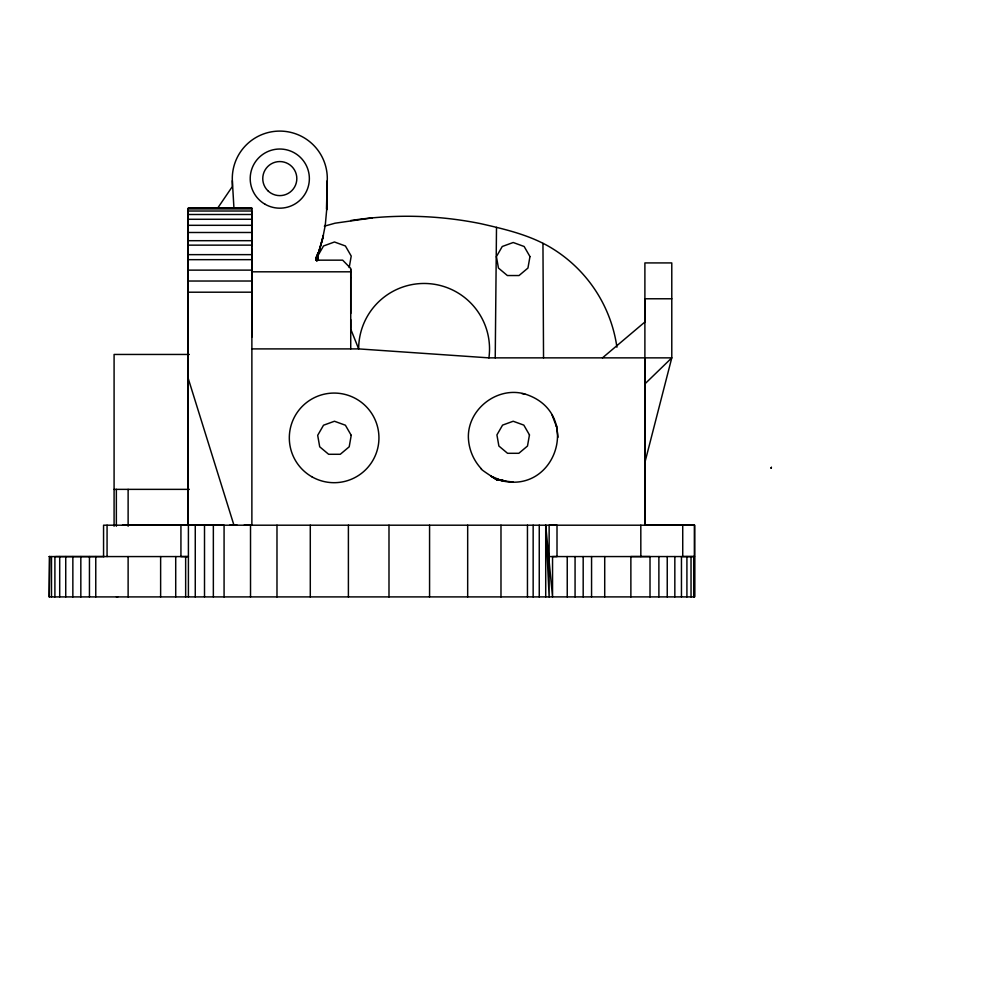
<?xml version="1.0" encoding="UTF-8"?>
<svg xmlns="http://www.w3.org/2000/svg" width="985" height="985" viewBox="0 0 985 985"><rect width="100%" height="100%" fill="white"/><g stroke="black" fill="none" stroke-linecap="round" stroke-linejoin="round"><path stroke-width="1.48" d="M49.262 596.91L49.57 556.574L49.25 596.91L694.548 596.898L694.548 525.202L233.95 525.202L188.246 378.499M51.491 596.91L51.491 556.574M54.901 596.91L54.901 556.574M59.703 596.91L59.703 556.574M65.736 596.91L65.736 556.574M72.853 596.91L72.853 556.574M80.832 596.91L80.832 556.574M89.45 596.91L89.45 556.574M95.767 596.91L95.767 556.574M128.124 596.91L128.124 556.574M160.629 596.91L160.629 556.574M180.932 525.202L180.932 556.574L188.406 556.574L188.406 596.91M325.284 225.109L327.168 204.437L327.254 180.723A47.502 47.502 0 0 0 279.789 131.091A47.502 47.502 0 0 0 232.337 180.723L233.95 208.229M251.889 337.03L251.877 211.012L188.246 211.024L188.233 525.202L188.233 208.254L251.864 208.192L251.877 247.013M251.877 525.202L251.877 271.811L350.734 271.811M350.734 348.899L350.734 268.425L342.669 260.163L316.025 260.163L315.754 257.183M549.137 556.574L557.005 556.562L557.005 525.202L549.137 525.202L549.137 596.91L545.715 525.202L552.548 596.91L552.548 556.574L694.536 556.562L682.74 556.562L682.728 525.202M496.502 227.35L495.233 357.863M326.478 209.066L327.254 180.723M316.838 260.779L316.936 256.223M316.641 260.963L316.813 254.844M317.502 260.643L317.662 253.047M326.909 206.764L326.934 209.633L327.168 204.437M325.284 225.097L322.304 240.377L316.025 260.163L316.345 257.257M513.185 482.096L501.587 480.557L490.776 476.087C510.661 488.474 478.008 468.171 481.505 468.958C473.379 460.364 468.712 449.098 468.367 437.266C467.85 408.886 497.511 386.12 524.796 393.988C583.834 412.247 555.836 498.57 497.228 479.473M556.574 426.394L556.476 425.668L558.002 437.278M349.207 267.538L351.226 256.063L345.403 245.979L334.457 241.99L323.511 245.979L317.687 256.063L318.438 260.372M350.734 329.125L358.663 348.899L488.868 357.863L489.016 357.099A65.429 65.429 0 0 0 428.204 283.594A65.429 65.429 0 0 0 358.663 348.899L251.877 348.899M644.892 462.458L671.782 357.863L671.782 262.921L644.892 262.921L644.892 525.202L644.892 357.863M319.423 250.362L323.4 235.316L317.798 255.287M316.025 260.163L319.435 250.362M217.599 208.229L232.337 186.571L232.337 180.723M644.892 383.904L671.782 357.863L488.868 357.863M602.475 357.863L644.892 322.009L644.892 298.775L671.782 298.775M324.348 226.181L335.035 223.201L372.281 217.882M251.877 208.229L188.233 208.241L188.246 211.024M188.246 208.918L251.877 208.906M188.246 214.496L251.877 214.484M188.246 219.286L251.877 219.273M188.246 225.319L251.877 225.306M188.246 232.497L251.877 232.485M188.258 240.697L251.877 240.685M188.258 245.154L251.877 245.13M188.258 254.647L251.877 254.635M188.258 259.671L251.877 259.658M188.258 270.136L251.877 270.124M188.258 281.033L251.877 281.021M188.258 292.213L251.877 292.188M189.342 354.452L114.088 354.452L114.088 526.236M114.088 489.36L189.342 489.36M186.842 525.202L103.56 525.202L103.56 556.574M229.727 525.202L232.595 525.202M237.188 525.202L122.485 525.202M244.132 525.202L250.522 525.202L250.522 596.91M645.089 525.202L694.548 525.19L694.548 596.898M50.087 556.574L49.262 556.574L188.406 556.574L188.406 525.202L224.075 525.202L224.075 596.91M55.689 556.574L104.213 556.574M521.902 393.606L524.796 393.988M498.558 479.67L505.502 481.074L495.775 479.104M552.006 414.87L556.377 426.283M542.957 243.418L543.535 357.863M350.734 269.324L350.734 277.511M251.889 315.077L251.889 324.163M188.233 317.355L188.246 318.204M693.711 556.562L693.723 596.898M691.027 556.562L691.039 596.898M686.914 556.562L686.914 596.898M681.46 556.562L681.46 596.898M674.836 556.562L674.836 596.898M667.239 556.562L667.239 596.898M658.879 556.562L658.891 596.898M650.014 596.898L650.014 556.562L630.868 556.574L630.88 596.898M640.816 525.202L640.829 556.574M604.716 556.574L604.716 596.91M591.566 556.574L591.566 596.91M583.182 556.574L583.182 596.91M575.068 556.574L575.068 596.91M567.237 556.574L567.249 596.91M545.715 525.202L545.715 596.91M539.251 525.202L539.251 596.91M533.156 525.202L533.156 596.91M527.455 525.202L527.455 596.91M500.983 525.202L500.983 596.91M467.678 525.202L467.678 596.91M429.571 525.202L429.571 596.91M388.989 525.202L388.989 596.91M350.734 277.955L350.734 313.501M350.734 319.596L350.734 328.227M348.394 525.202L348.394 596.91M310.287 525.202L310.287 596.91M276.982 525.202L276.982 596.91M213.351 525.202L213.351 596.91M204.511 525.202L204.511 596.91M195.264 525.202L195.264 596.91M185.648 556.574L185.66 596.91M175.712 556.574L175.724 596.91M128.124 489.36L128.124 526.236M116.353 489.36L116.353 526.236M107.069 525.202L107.069 556.574M616.918 347.212A138.75 138.75 0 0 0 547.98 245.942C527.184 234.331 503.754 228.926 480.729 223.669A371.246 371.246 0 0 0 350.648 220.554M251.889 249.193L251.877 271.158L251.889 249.193M771.403 467.358L771.046 468.134L771.403 467.358M351.226 435.321L349.207 446.796L340.281 454.282L328.633 454.282L319.706 446.796L317.687 435.321L323.511 425.224L334.457 421.248L345.403 425.224L351.226 435.321M529.967 256.58L527.948 268.055L519.021 275.541L507.373 275.541L498.447 268.055L496.428 256.58L502.252 246.496L513.197 242.507L524.143 246.496L529.967 256.58M529.462 434.902L527.492 446.033L518.836 453.297L507.546 453.297L498.89 446.033L496.92 434.902L502.572 425.114L513.185 421.248L523.811 425.114L529.462 434.902M117.597 596.91L116.525 596.91L117.597 596.91M505.502 481.074L495.627 479.055L505.502 481.074M188.246 268.868L188.246 268.019L188.233 268.868M265.002 204.215A29.575 29.575 0 0 0 309.364 178.593A29.575 29.575 0 0 0 265.002 152.983A29.575 29.575 0 0 0 265.002 204.215M267.748 190.634A17.028 17.028 0 0 0 296.239 183.001A17.028 17.028 0 0 0 275.381 162.143A17.028 17.028 0 0 0 267.748 190.634M311.716 476.691A44.817 44.817 0 0 0 378.942 437.882A44.817 44.817 0 0 0 311.716 399.073A44.817 44.817 0 0 0 311.716 476.691"/></g></svg>
